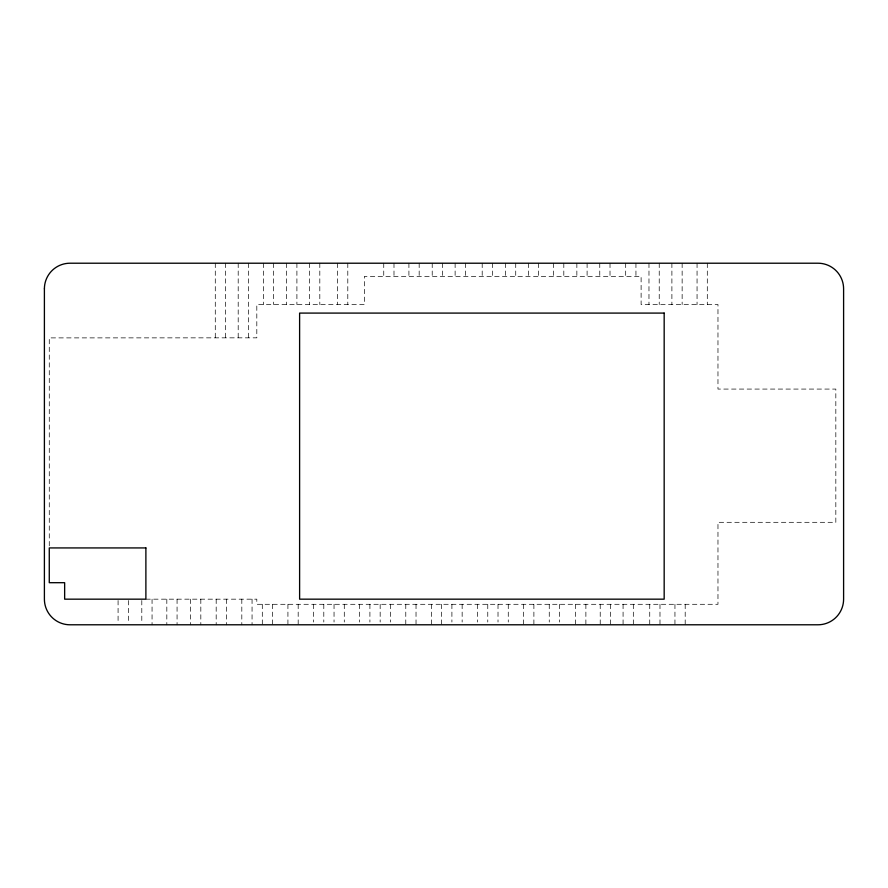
<?xml version="1.0" encoding="UTF-8"?>
<svg xmlns="http://www.w3.org/2000/svg" width="888" height="888" viewBox="0 0 888 888"><rect width="100%" height="100%" fill="white"/><g stroke="black" fill="none" stroke-linecap="round" stroke-linejoin="round"><path stroke-width="0.67" stroke-dasharray="4.44 3.33" d="M145.887 599.167L256.81 599.167L256.81 604.295L717.97 604.295L717.97 522.311L835.83 522.311L835.83 389.077L717.97 389.077L717.97 304.529L641.114 304.529L641.114 276.346L364.413 276.346L364.413 304.529L256.81 304.529L256.81 337.84L49.273 337.895L49.273 547.929M707.303 263.214L707.303 304.529M697.058 263.214L697.058 304.529M685.192 604.295L685.192 624.786M682.139 263.214L682.139 304.529M674.947 604.295L674.947 624.786M671.894 263.214L671.894 304.529M659.984 604.295L659.984 624.786M659.229 263.214L659.229 304.529M649.739 604.295L649.739 624.786M648.973 263.214L648.973 304.529M635.941 263.214L635.941 276.346M633.322 604.295L633.322 624.786M625.685 263.214L625.685 276.346M623.076 604.295L623.076 624.786M610.467 604.295L610.467 624.786M610.012 263.214L610.012 276.346M600.221 604.295L600.221 624.786M599.766 263.214L599.766 276.346M587.101 263.214L587.101 276.346M585.88 604.295L585.88 624.786M576.856 263.214L576.856 276.346M575.635 604.295L575.635 624.786M563.813 263.214L563.813 276.346M559.507 604.295L559.507 622.055M553.568 263.214L553.568 276.346M549.261 604.295L549.261 622.055M538.65 263.214L538.65 276.346M533.888 604.295L533.888 624.786M528.393 263.214L528.393 276.346M523.631 604.295L523.631 624.786M515.728 263.214L515.728 276.346M508.269 604.295L508.269 622.055M505.483 263.214L505.483 276.346M498.013 604.295L498.013 622.055M492.44 263.214L492.44 276.346M487.767 604.295L487.767 622.055M482.195 263.214L482.195 276.346M477.522 604.295L477.522 622.055M465.368 263.214L465.368 276.346M462.149 604.295L462.149 622.055M455.122 263.214L455.122 276.346M451.903 604.295L451.903 622.055M442.457 263.214L442.457 276.346M441.647 604.295L441.647 624.786M432.212 263.214L432.212 276.346M431.401 604.295L431.401 624.786M419.169 263.214L419.169 276.346M416.028 604.295L416.028 624.786M408.913 263.214L408.913 276.346M405.783 604.295L405.783 624.786M393.995 263.214L393.995 276.346M390.409 604.295L390.409 622.055M383.749 263.214L383.749 276.346M380.164 604.295L380.164 622.055M369.908 604.295L369.908 622.055M359.662 604.295L359.662 622.055M347.796 263.214L347.796 304.529M344.289 604.295L344.289 622.055M337.551 263.214L337.551 304.529M334.043 604.295L334.043 622.055M323.798 604.295L323.798 622.055M319.813 263.214L319.813 304.529M313.553 604.295L313.553 622.055M309.568 263.214L309.568 304.529M298.179 604.295L298.179 624.786M296.903 263.214L296.903 304.529M287.923 604.295L287.923 624.786M286.646 263.214L286.646 304.529M273.615 263.214L273.615 304.529M272.549 604.295L272.549 624.786M263.359 263.214L263.359 304.529M262.304 604.295L262.304 624.786M252.059 599.167L252.059 624.786M248.44 263.214L248.44 337.851M241.814 599.167L241.814 624.786M238.195 263.214L238.195 337.851M226.44 599.167L226.44 624.786M225.53 263.214L225.53 337.851M216.184 599.167L216.184 624.786M215.285 263.214L215.285 337.851M200.821 599.167L200.821 624.786M190.565 599.167L190.565 624.786M177.067 599.167L177.067 624.786M166.822 599.167L166.822 624.786M152.059 599.167L152.059 624.786M141.803 600.521L141.803 622.088M128.338 600.521L128.338 622.088M118.082 600.521L118.082 622.088"/><path stroke-width="1.33" d="M44.4 288.833L44.4 599.167A25.619 25.619 0 0 0 70.019 624.786L817.981 624.786A25.619 25.619 0 0 0 843.6 599.167L843.6 288.833A25.619 25.619 0 0 0 817.981 263.214L70.019 263.214A25.619 25.619 0 0 0 44.4 288.833M664.169 313.087L299.611 313.087L299.611 599.167L664.169 599.167L664.169 313.087M145.887 547.929L49.273 547.929L49.273 582.695L64.646 582.695L64.646 599.167L145.887 599.167L145.887 547.929"/></g></svg>
